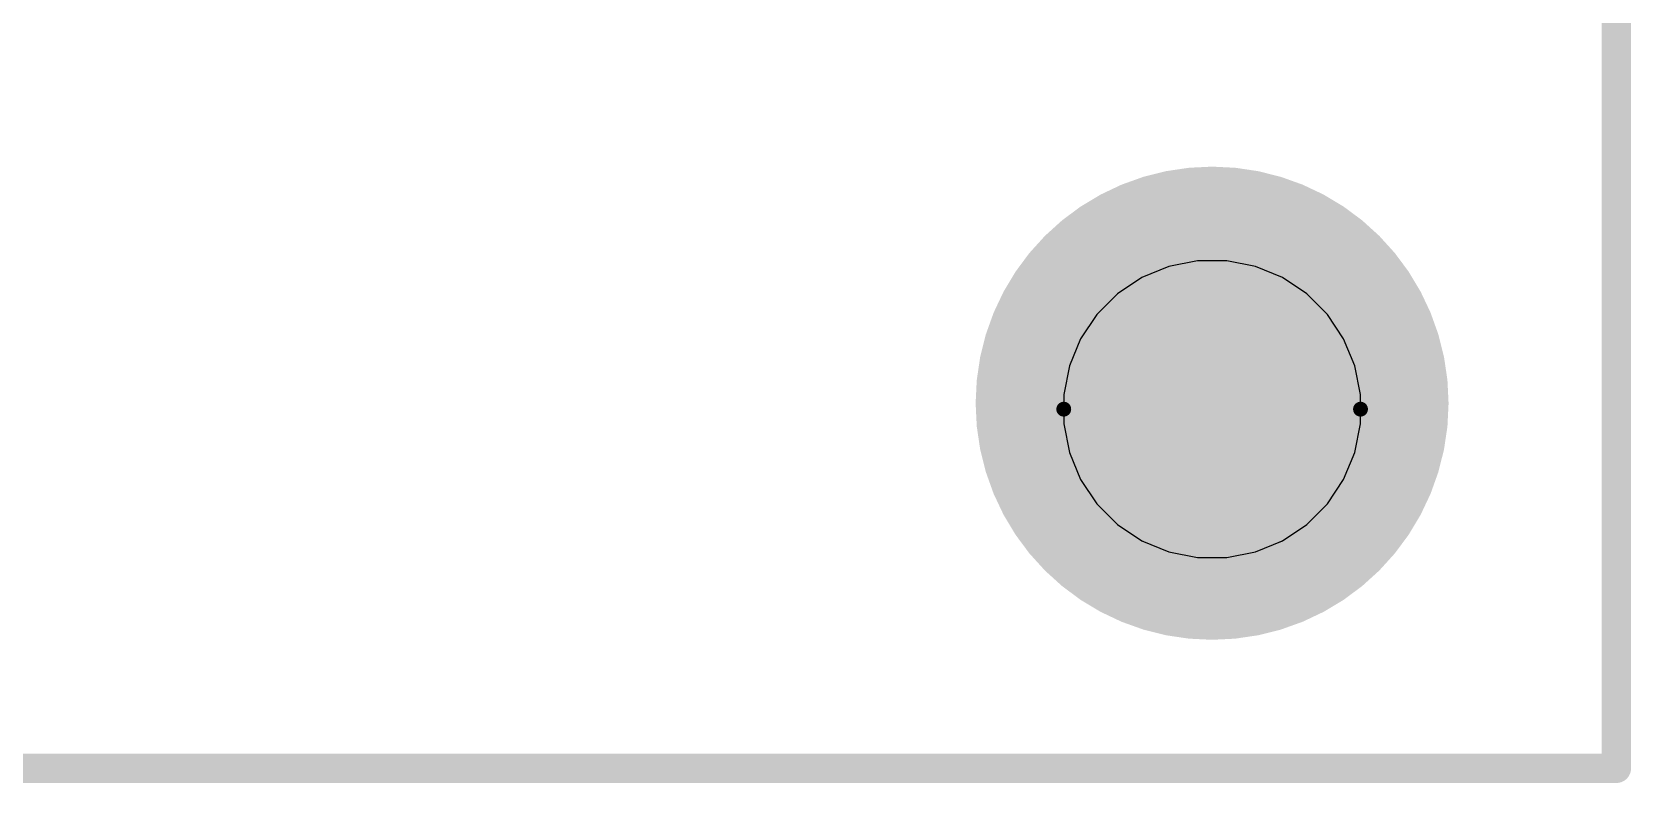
# Model space of a CAD drawing. Header units: millimetres. Extents: x 54 to 247, y 53 to 195.
# Drawn here: x 219.22 to 246.59, y 52.81 to 65.66 of the extents above; entities that cross this region are included whole.
import ezdxf

# ---------------------------------------------------------------- set-up
doc = ezdxf.new("R2010")
doc.units = ezdxf.units.MM
for name, color, linetype in [('BottomSolder', 6, 'Continuous'), ('Mechanical1', 6, 'Continuous'), ('Mechanical10', 56, 'Continuous'), ('Mechanical11', 56, 'Continuous'), ('Mechanical7', 56, 'Continuous'), ('MultiLayer', 9, 'Continuous'), ('PadHoleLayer', 156, 'Continuous'), ('TopSolder', 216, 'Continuous')]:
    doc.layers.add(name, color=color, linetype=linetype)

msp = doc.modelspace()

# ---------------------------------------------------------------- hatches: boundary and pattern name
at = {"layer": 'Mechanical10'}
h = msp.add_hatch(color=56, dxfattribs=at)
edge = h.paths.add_edge_path()
edge.add_arc((239.446, 59.233), 3.048, 0, 360)
h = msp.add_hatch(color=56, dxfattribs=at)
edge = h.paths.add_edge_path()
edge.add_arc((236.398, 59.233), 0.508, 0, 360)
h = msp.add_hatch(color=56, dxfattribs=at)
edge = h.paths.add_edge_path()
edge.add_arc((242.494, 59.233), 0.508, 0, 360)
at = {"layer": 'Mechanical11'}
h = msp.add_hatch(color=56, dxfattribs=at)
edge = h.paths.add_edge_path()
edge.add_arc((239.42, 59.309), 3.048, 0, 360)
h = msp.add_hatch(color=56, dxfattribs=at)
edge = h.paths.add_edge_path()
edge.add_arc((236.372, 59.309), 0.508, 0, 360)
h = msp.add_hatch(color=56, dxfattribs=at)
edge = h.paths.add_edge_path()
edge.add_arc((242.468, 59.309), 0.508, 0, 360)
at = {"layer": 'PadHoleLayer'}
h = msp.add_hatch(color=156, dxfattribs=at)
edge = h.paths.add_edge_path()
edge.add_arc((239.42, 59.309), 3.048, 0, 360)
h = msp.add_hatch(color=156, dxfattribs=at)
edge = h.paths.add_edge_path()
edge.add_arc((239.446, 59.233), 3.048, 0, 360)
h = msp.add_hatch(color=156, dxfattribs=at)
edge = h.paths.add_edge_path()
edge.add_arc((236.372, 59.309), 0.508, 0, 360)
h = msp.add_hatch(color=156, dxfattribs=at)
edge = h.paths.add_edge_path()
edge.add_arc((236.398, 59.233), 0.508, 0, 360)
h = msp.add_hatch(color=156, dxfattribs=at)
edge = h.paths.add_edge_path()
edge.add_arc((242.468, 59.309), 0.508, 0, 360)
h = msp.add_hatch(color=156, dxfattribs=at)
edge = h.paths.add_edge_path()
edge.add_arc((242.494, 59.233), 0.508, 0, 360)

# ---------------------------------------------------------------- linework, layer by layer
at = {"layer": 'BottomSolder'}
for points, const_width in [([(241.42, 59.309, 1), (237.42, 59.309, 1)], 4), ([(236.42, 59.309, 1), (238.42, 59.309, 1)], 2), ([(240.42, 59.309, 1), (242.42, 59.309, 1)], 2)]:
    msp.add_lwpolyline(points, format="xyb", close=True, dxfattribs=dict(at, const_width=const_width))
at = {"layer": 'Mechanical1', "const_width": 0.5}
for points in [[(246.341, 53.061), (246.341, 177.775)], [(61.341, 53.061), (246.341, 53.061)]]:
    msp.add_lwpolyline(points, dxfattribs=at)
at = {"layer": 'Mechanical1'}
for points, const_width in [([(241.96, 59.207, 1), (236.88, 59.207, 1)], 0.254), ([(236.817, 59.207, 1), (236.944, 59.207, 1)], 0.127), ([(241.897, 59.207, 1), (242.024, 59.207, 1)], 0.127), ([(246.216, 53.061, 1), (246.466, 53.061, 1)], 0.25), ([(246.216, 53.061, 1), (246.466, 53.061, 1)], 0.25)]:
    msp.add_lwpolyline(points, format="xyb", close=True, dxfattribs=dict(at, const_width=const_width))
at = {"layer": 'Mechanical7', "const_width": 0.0127}
for points in [[(239.671, 61.747), (240.161, 61.65)], [(240.161, 61.65), (240.624, 61.458)], [(240.624, 61.458), (241.04, 61.18)], [(241.04, 61.18), (241.393, 60.827)], [(241.393, 60.827), (241.671, 60.411)], [(241.671, 60.411), (241.863, 59.948)], [(241.863, 59.948), (241.96, 59.458)], [(241.96, 59.207), (241.96, 59.458)], [(236.88, 58.957), (236.88, 59.207)], [(241.96, 58.957), (241.96, 59.207)], [(236.88, 58.957), (236.978, 58.467)], [(241.863, 58.467), (241.96, 58.957)], [(236.978, 58.467), (237.17, 58.004)], [(241.671, 58.004), (241.863, 58.467)], [(237.17, 58.004), (237.447, 57.588)], [(241.393, 57.588), (241.671, 58.004)], [(237.447, 57.588), (237.801, 57.234)], [(241.04, 57.234), (241.393, 57.588)], [(237.801, 57.234), (238.217, 56.957)], [(240.624, 56.957), (241.04, 57.234)], [(238.217, 56.957), (238.68, 56.765)], [(240.161, 56.765), (240.624, 56.957)], [(238.68, 56.765), (239.17, 56.667)], [(239.17, 56.667), (239.42, 56.667)], [(239.42, 56.667), (239.671, 56.667)], [(239.671, 56.667), (240.161, 56.765)]]:
    msp.add_lwpolyline(points, dxfattribs=at)
at = {"layer": 'Mechanical7', "const_width": 0.00635}
for points in [[(239.667, 61.747, 1), (239.674, 61.747, 1)], [(240.158, 61.65, 1), (240.164, 61.65, 1)], [(240.158, 61.65, 1), (240.164, 61.65, 1)], [(240.62, 61.458, 1), (240.627, 61.458, 1)], [(240.62, 61.458, 1), (240.627, 61.458, 1)], [(241.036, 61.18, 1), (241.043, 61.18, 1)], [(241.036, 61.18, 1), (241.043, 61.18, 1)], [(241.39, 60.827, 1), (241.397, 60.827, 1)], [(241.39, 60.827, 1), (241.397, 60.827, 1)], [(241.668, 60.411, 1), (241.674, 60.411, 1)], [(241.668, 60.411, 1), (241.674, 60.411, 1)], [(241.86, 59.948, 1), (241.866, 59.948, 1)], [(241.86, 59.948, 1), (241.866, 59.948, 1)], [(241.957, 59.458, 1), (241.964, 59.458, 1)], [(241.957, 59.458, 1), (241.964, 59.458, 1)], [(236.877, 59.207, 1), (236.884, 59.207, 1)], [(241.957, 59.207, 1), (241.964, 59.207, 1)], [(241.957, 59.207, 1), (241.964, 59.207, 1)], [(236.877, 58.957, 1), (236.884, 58.957, 1)], [(236.877, 58.957, 1), (236.884, 58.957, 1)], [(241.957, 58.957, 1), (241.964, 58.957, 1)], [(241.957, 58.957, 1), (241.964, 58.957, 1)], [(236.975, 58.467, 1), (236.981, 58.467, 1)], [(236.975, 58.467, 1), (236.981, 58.467, 1)], [(241.86, 58.467, 1), (241.866, 58.467, 1)], [(241.86, 58.467, 1), (241.866, 58.467, 1)], [(237.166, 58.004, 1), (237.173, 58.004, 1)], [(237.166, 58.004, 1), (237.173, 58.004, 1)], [(241.668, 58.004, 1), (241.674, 58.004, 1)], [(241.668, 58.004, 1), (241.674, 58.004, 1)], [(237.444, 57.588, 1), (237.451, 57.588, 1)], [(237.444, 57.588, 1), (237.451, 57.588, 1)], [(241.39, 57.588, 1), (241.397, 57.588, 1)], [(241.39, 57.588, 1), (241.397, 57.588, 1)], [(237.798, 57.234, 1), (237.804, 57.234, 1)], [(237.798, 57.234, 1), (237.804, 57.234, 1)], [(241.036, 57.234, 1), (241.043, 57.234, 1)], [(241.036, 57.234, 1), (241.043, 57.234, 1)], [(238.214, 56.957, 1), (238.22, 56.957, 1)], [(238.214, 56.957, 1), (238.22, 56.957, 1)], [(240.62, 56.957, 1), (240.627, 56.957, 1)], [(240.62, 56.957, 1), (240.627, 56.957, 1)], [(238.676, 56.765, 1), (238.683, 56.765, 1)], [(238.676, 56.765, 1), (238.683, 56.765, 1)], [(239.167, 56.667, 1), (239.173, 56.667, 1)], [(239.167, 56.667, 1), (239.173, 56.667, 1)], [(239.417, 56.667, 1), (239.424, 56.667, 1)], [(239.417, 56.667, 1), (239.424, 56.667, 1)], [(239.667, 56.667, 1), (239.674, 56.667, 1)], [(239.667, 56.667, 1), (239.674, 56.667, 1)], [(240.158, 56.765, 1), (240.164, 56.765, 1)], [(240.158, 56.765, 1), (240.164, 56.765, 1)]]:
    msp.add_lwpolyline(points, format="xyb", close=True, dxfattribs=at)
at = {"layer": 'MultiLayer'}
for p, q in [((238.68, 61.65), (238.217, 61.458)), ((239.17, 61.747), (238.68, 61.65)), ((239.42, 61.747), (239.17, 61.747)), ((239.671, 61.747), (239.42, 61.747)), ((240.161, 61.65), (239.671, 61.747)), ((240.624, 61.458), (240.161, 61.65)), ((238.217, 61.458), (237.801, 61.18)), ((241.04, 61.18), (240.624, 61.458)), ((237.801, 61.18), (237.447, 60.827)), ((241.393, 60.827), (241.04, 61.18)), ((237.447, 60.827), (237.169, 60.411)), ((241.671, 60.411), (241.393, 60.827)), ((237.169, 60.411), (236.978, 59.948)), ((241.863, 59.948), (241.671, 60.411)), ((236.978, 59.948), (236.88, 59.458)), ((241.96, 59.458), (241.863, 59.948)), ((236.88, 59.458), (236.88, 59.207)), ((241.96, 59.207), (241.96, 59.458)), ((236.88, 59.207), (236.88, 59.207)), ((236.88, 59.207), (236.88, 58.957)), ((241.96, 58.957), (241.96, 59.207)), ((236.88, 58.957), (236.978, 58.467)), ((241.863, 58.467), (241.96, 58.957)), ((236.978, 58.467), (237.169, 58.004)), ((241.671, 58.004), (241.863, 58.467)), ((237.169, 58.004), (237.447, 57.588)), ((241.393, 57.588), (241.671, 58.004)), ((237.447, 57.588), (237.801, 57.234)), ((241.04, 57.234), (241.393, 57.588)), ((237.801, 57.234), (238.217, 56.956)), ((240.624, 56.956), (241.04, 57.234)), ((238.217, 56.956), (238.68, 56.765)), ((240.161, 56.765), (240.624, 56.956)), ((238.68, 56.765), (239.17, 56.667)), ((239.17, 56.667), (239.42, 56.667)), ((239.42, 56.667), (239.671, 56.667)), ((239.671, 56.667), (240.161, 56.765))]:
    msp.add_line(p, q, dxfattribs=at)
at = {"layer": 'TopSolder'}
for points, const_width in [([(241.468, 59.309, 1), (237.372, 59.309, 1)], 4), ([(236.372, 59.309, 1), (238.372, 59.309, 1)], 2), ([(240.468, 59.309, 1), (242.468, 59.309, 1)], 2)]:
    msp.add_lwpolyline(points, format="xyb", close=True, dxfattribs=dict(at, const_width=const_width))

doc.saveas('drawing.dxf')
